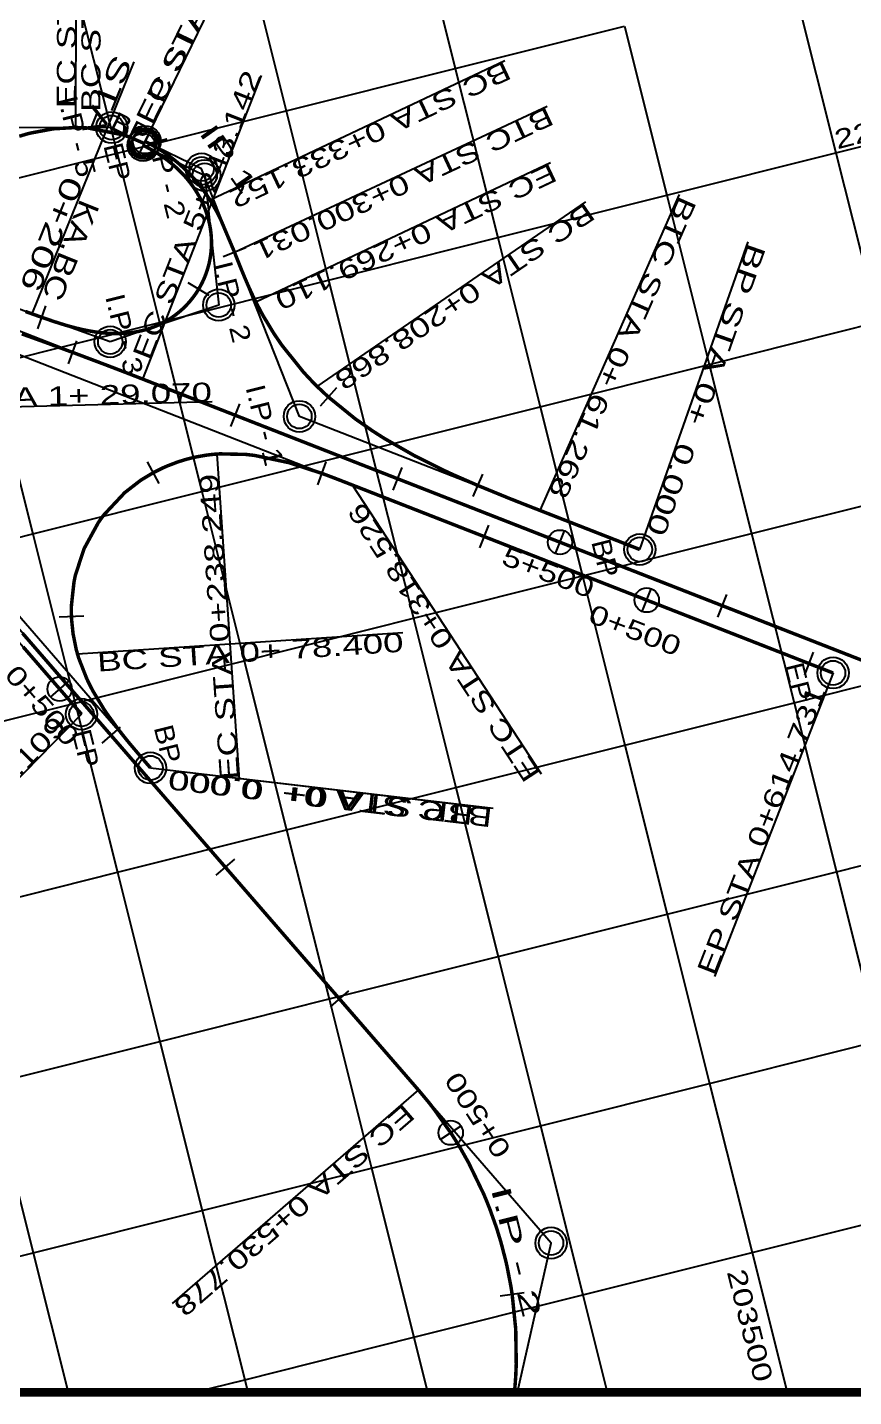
# Model space of a CAD drawing. Header units: millimetres. Extents: x 0 to 1450, y 0 to 594.
# Drawn here: x 1176.5 to 1271.3, y 316.9 to 473.9 of the extents above; entities that cross this region are included whole.
import ezdxf
from ezdxf.enums import TextEntityAlignment as Align

# ---------------------------------------------------------------- set-up
doc = ezdxf.new("R2010")
doc.units = ezdxf.units.MM
doc.header["$LTSCALE"] = 10
for name, color, linetype in [('CA-ALGN-CNTL', 2, 'Continuous'), ('CA-ALGN-IPLN', 1, 'Continuous'), ('CA-ALGN-STSM', 2, 'Continuous'), ('CA-ALGN-SUBL', 1, 'Continuous'), ('CA-ALGN-SUBT', 2, 'Continuous'), ('CA-ALGN-TEXT', 3, 'Continuous'), ('CV-GRID-BORD', 4, 'Continuous'), ('CV-GRID-LINE', 1, 'Continuous'), ('CV-GRID-TEXT', 4, 'Continuous')]:
    doc.layers.add(name, color=color, linetype=linetype)
doc.styles.add('RP2', font='Dotum.ttf')

msp = doc.modelspace()

# ---------------------------------------------------------------- linework, layer by layer
at = {"layer": 'CA-ALGN-CNTL', "const_width": 0.4}
for points in [[(1175.549557774746, 461.4142514976475), (1176.315818136685, 461.6439660690876), (1176.508707212353, 461.6968218981847), (1176.702090721647, 461.7478366962378), (1176.798961886565, 461.7726529773417), (1179.451498664432, 462.2666312003194), (1182.032773264636, 462.4171134014823), (1182.032779570854, 462.4171129202214), (1183.18456058962, 462.3763346405967), (1183.244417508115, 462.3721930074889), (1183.443835211347, 462.3569487783452), (1187.361522462754, 461.5914446639863), (1187.741809158742, 461.467448915696), (1188.306839244684, 461.2656893840094), (1189.862152183672, 460.5958154458995), (1189.862168194824, 460.5958091496641)], [(1189.75258952456, 460.3711037585954), (1190.110122092574, 460.1917592182499), (1190.375551537505, 460.0519566719804), (1190.463486486242, 460.0043410490534), (1190.551145253801, 459.9562149636831), (1190.812407231901, 459.8087719577225), (1191.019505807588, 459.6874894841667), (1191.122396314149, 459.6257377622742), (1191.156593325966, 459.6049872533104), (1191.495748421101, 459.3929353385965), (1191.829565006319, 459.1725762513151), (1192.157724893197, 458.943879724181), (1192.479905516997, 458.7068329497915), (1192.795770723151, 458.4614362093771), (1193.104980467073, 458.2077053042221), (1193.407186934241, 457.945670582928), (1193.702029687596, 457.675379849089), (1193.918114450364, 457.4672832996212), (1193.989149733952, 457.3968998248956), (1194.268174490146, 457.1103103212581), (1194.538733784208, 456.8157144339557), (1194.800446761783, 456.5132331999403), (1195.052927706023, 456.2030070561077), (1195.114562526996, 456.1242591333203), (1195.175587899674, 456.0450388666568), (1195.295795737544, 455.8851982704282), (1195.413502699939, 455.7235060960147), (1195.528659294574, 455.5599870520737), (1195.585265675891, 455.4775519641325), (1195.751129707711, 455.2275832013029), (1195.962817330186, 454.888208644631), (1196.16333249518, 454.5421182932832), (1196.352289892075, 454.1895825835445), (1196.529304190317, 453.830904936468), (1196.693996841797, 453.4664028442849), (1196.779188218101, 453.2635709758242), (1196.779196960542, 453.2635525484138), (1196.845990732148, 453.0964292102935), (1196.984925229404, 452.7213534403045), (1197.110435315361, 452.3415788923076), (1197.168048863892, 452.1500596319011), (1197.179155070113, 452.1116307669645), (1197.190122083277, 452.0731649522413), (1197.195552969479, 452.053915763091), (1197.206308528646, 452.0153887011902), (1197.222178274311, 451.957526885576), (1197.247923805913, 451.8608968793624), (1197.27278082685, 451.7640359256393), (1197.319814282946, 451.56964833047), (1197.403021449147, 451.1784213121782), (1197.471489991945, 450.7843496319756), (1197.524927094153, 450.3879598998965), (1197.533157820242, 450.314286433676), (1197.533157820242, 450.314286433676), (1197.563077755749, 449.9898088232358), (1197.585832481167, 449.5904813316511), (1197.593155499355, 449.1905725859315), (1197.585037231689, 448.7906801882409), (1197.561487504467, 448.3913983568991), (1197.522542336297, 447.9933237514842), (1197.468263456929, 447.5970491665857), (1197.3987256949, 447.2031644942972), (1197.358268211781, 447.0073035716987), (1197.314037349668, 446.8122577067907), (1197.290511130541, 446.7150657079101), (1197.214322245749, 446.4249124199187), (1197.099728951183, 446.0417040183593), (1196.970429805264, 445.6632035355351), (1196.826616552087, 445.2899786211992), (1196.668503744393, 444.9225799613259), (1196.496327761164, 444.5615616507048), (1196.310344882379, 444.2074559680104), (1196.110830306814, 443.8607937480183), (1195.898085435543, 443.5220917745237), (1195.672422833344, 443.1918551961926), (1195.55485230828, 443.0300645338348), (1195.434181753615, 442.8705731706204), (1195.183717460965, 442.5587285591673), (1195.054016787512, 442.4064893591194), (1194.921402694814, 442.2567838607856), (1194.647625724621, 441.9651889719744), (1194.506569010362, 441.8234107271919), (1194.362799082166, 441.6843792518112), (1194.216373628511, 441.5481523042754), (1194.067345495405, 441.4147740581748), (1193.761704681016, 441.1567743265978), (1193.446332858071, 440.910764510124), (1193.121700808068, 440.677112093158), (1192.872437979164, 440.5101920039078), (1192.788290481123, 440.4561646789289), (1192.703623463265, 440.4029514737695), (1192.446600816194, 440.2482514482899), (1192.097139494534, 440.0536831546551), (1191.740428278641, 439.8727472765813), (1191.523141713795, 439.7708441911009), (1191.376998640928, 439.7057172314007), (1191.007392741314, 439.5528402490809), (1190.632160028366, 439.4143427059671), (1190.562046401621, 439.3902721930563), (1190.562046401621, 439.3902721930563), (1190.25187423806, 439.2903952099068), (1190.060038550564, 439.2338466862193), (1189.867185928462, 439.180870096453), (1189.478745261364, 439.0854932093562), (1189.087164099979, 439.0039539888012), (1188.693012118991, 438.9359209914028), (1188.296814869547, 438.8810331575141), (1187.899056200502, 438.8389066040027), (1187.799423384724, 438.830323986439), (1187.759553927765, 438.8271041668695), (1187.500179707113, 438.8091452965082), (1187.300451081112, 438.7987712645472), (1187.100590676109, 438.7913332894886), (1186.700652686948, 438.7850400600209), (1186.500657629844, 438.7860776548541), (1186.300693912937, 438.7898282727028), (1185.901003727613, 438.8052508671744), (1185.601564904366, 438.8235224258888), (1185.501834158447, 438.8308534843882), (1185.202932714699, 438.8564577072311), (1185.103406193066, 438.8661739852896), (1184.705905408027, 438.9107516646536), (1184.309491187432, 438.9641233759385), (1183.914284596958, 439.025822553921), (1183.520385843509, 439.0953835908649), (1183.12786554296, 439.1723437715182), (1182.736767146311, 439.2562418193766), (1182.347115185821, 439.3466179016896), (1181.958908482757, 439.4430160506372), (1181.765341792616, 439.4933310891129), (1181.572126939642, 439.5449817422696), (1181.282952239835, 439.6248427252785), (1181.186729595396, 439.6520696562284), (1180.802663848921, 439.7638315547001), (1180.419853328069, 439.8798235510976), (1180.038212923228, 439.9996119401103), (1179.942972510627, 440.0301015712239), (1179.657641518552, 440.1227610662963), (1179.562653361045, 440.1540211436431), (1179.278031205769, 440.2488376955944), (1179.088549249787, 440.3128405279922), (1178.956027070974, 440.3579858170042), (1178.899260005459, 440.3774153763288), (1178.521200118132, 440.508066198111), (1178.143713553243, 440.6403700055007), (1177.766660866368, 440.7739042168459), (1177.389896306919, 440.9082467316684), (1177.037990957568, 441.0341354561306), (1177.037990957568, 441.0341354561306), (1177.013270725565, 441.0429807833489), (1176.63660689069, 441.1776042155607), (1176.259833127533, 441.3119258667493)], [(1246.724688724509, 414.0188143184851), (1246.259005441138, 414.2008557771833), (1244.023724422685, 415.0746499275474), (1243.837450237083, 415.1474650552764), (1243.55803919931, 415.2566909000079), (1243.371766953682, 415.3295065140037), (1242.999220036243, 415.4751391957025), (1241.50903236643, 416.057669922614), (1241.043349569325, 416.2397094413382), (1240.857074897485, 416.3125265090703), (1239.739434631349, 416.7494226142217), (1239.273751347977, 416.931464072949), (1239.087477162375, 417.004279200678), (1237.96983641003, 417.4411772458616), (1237.783563678193, 417.5139947998314), (1237.224742575123, 417.7324426092882), (1236.852195657684, 417.8780752910452), (1236.38651286055, 418.0601148097403), (1236.293376494617, 418.0965235867397), (1235.827693211246, 418.278565045438), (1235.734554905339, 418.3149733361997), (1235.548282659711, 418.3877889501664), (1235.312110456329, 418.4801120173279), (1234.710067472577, 418.7155019054107), (1234.523812175623, 418.7883650666836), (1233.965129589469, 419.0071651218959), (1233.685848351084, 419.116720408746), (1233.499691372457, 419.1898329562891), (1233.31356103245, 419.26301197474), (1232.755354051576, 419.4830240264919), (1231.825797894049, 419.851705062486), (1231.640029346116, 419.9258015701698), (1228.12415583395, 421.3673671534261), (1225.376202932744, 422.5708013735921), (1225.103251555247, 422.695287598056), (1224.467884668626, 422.9890676349669), (1220.886191432841, 424.7689499790931), (1217.415173417376, 426.7554578299378), (1216.067478552384, 427.6177336027822), (1214.099723300529, 428.9913114711444), (1210.994944253569, 431.5108563134481), (1209.702520350354, 432.7252138781105), (1209.260181223926, 433.1687447685317), (1208.16559483534, 434.3355649768991), (1205.662442416487, 437.4529577626299), (1204.75958561619, 438.7737292403681), (1203.516271178563, 440.8260637325502), (1203.418815365072, 441.0007142525492), (1202.76370752892, 442.2378849579172), (1202.664257756736, 442.4362605635461), (1202.410748178529, 442.9557948517531), (1202.324827148183, 443.136398368827), (1201.907637288979, 444.0451958294352), (1201.745981320342, 444.4110734845663), (1201.705984500219, 444.5027252955106), (1201.391402518271, 445.238272849957), (1201.352693711942, 445.3304784230631), (1200.971714079042, 446.2550548923527), (1200.896636351314, 446.4404298385989), (1200.525059449206, 447.368829034348), (1200.451272667746, 447.5547213641612), (1200.303967771015, 447.9266104769695), (1200.230382247286, 448.1125800551299), (1200.229194913449, 448.1155814418662), (1200.228068791777, 448.1184290980664), (1200.156792357371, 448.2985506007599), (1198.677568047813, 451.7980310022167), (1198.503676188247, 452.1582520989095), (1198.432677656889, 452.3016368921881), (1198.387866415036, 452.3910345684772), (1198.369845709745, 452.4267447824741), (1198.342710877314, 452.4802593506383), (1198.324551485199, 452.5158976900193), (1198.297204742539, 452.5693034737405), (1198.186512368218, 452.782253023287), (1197.599002481915, 453.8284111146268), (1197.426320407172, 454.1101886629103), (1196.657338374713, 455.2430397736525), (1196.106510103458, 455.9546727052866), (1195.979368567536, 456.1090578664944), (1195.720036532333, 456.4135894852143), (1195.654161890368, 456.488827286862), (1194.832086202787, 457.3627097946219), (1194.761011653154, 457.4330524995667), (1193.954220550961, 458.1805303164501), (1193.802750129758, 458.3111288379505), (1193.495550500065, 458.5672955347318), (1192.703573660558, 459.177642478192), (1192.37759616716, 459.409444784912), (1191.879274822375, 459.743576583619), (1191.541059857827, 459.957125998385), (1190.850958767824, 460.3616723647201), (1190.67570713245, 460.4580400223995), (1189.982408007443, 460.8153103674331), (1189.971758996293, 460.8205072720511), (1189.971758996293, 460.8205072720511), (1189.971756570081, 460.8205087257875)], [(1175.83766658646, 438.7445807362883), (1176.308459580247, 438.576193252803), (1176.684972330822, 438.4411443214258), (1177.004922357486, 438.3261163752386), (1177.155460243532, 438.2719092333782), (1177.907890109909, 438.0001569162914), (1178.2839399076, 437.8638290562003), (1178.565907041204, 437.7613841180782), (1179.129656316723, 437.5559901405277), (1179.317518990061, 437.4873752383492), (1181.663461171829, 436.6233505697082), (1182.038410709541, 436.4840170257003), (1185.333120746811, 435.2449719284696), (1185.333120746811, 435.2449719284696), (1185.407898145826, 435.2165430872037), (1185.594823243457, 435.1454168873815), (1185.875157374492, 435.0385873695986), (1186.529022548504, 434.7886646300822), (1186.90250176792, 434.6454408927448), (1187.835698560066, 434.2860744633281), (1187.928977799089, 434.2500334569986), (1188.488507457641, 434.0334065498237), (1188.488507457641, 434.0334065498237), (1189.140961350593, 433.7798269720724), (1189.726390785025, 433.5514008831733), (1190.910702445031, 433.0884401111607), (1191.003838810935, 433.0520313341613), (1191.842070465511, 432.7243596199469), (1192.307753748912, 432.5423181612487), (1192.866572911949, 432.323869865525), (1194.26362421583, 431.7777479156421), (1194.822445805137, 431.5592981661821), (1195.66067551971, 431.23162596573), (1196.592041600215, 430.8675449883076), (1197.709682352561, 430.430646943124), (1197.89595702443, 430.357829875421), (1198.361639821564, 430.1757903566968), (1199.106733656441, 429.884524993241), (1199.386144207976, 429.7753010885126), (1199.572416939813, 429.7024835345137), (1200.131238042883, 429.4840357250569), (1200.317510288482, 429.4112201110611), (1200.447903140779, 429.3602483095228), (1202.757693251984, 428.4573271376057), (1202.757693251984, 428.4573271376057), (1204.042978976748, 427.9548952338437), (1207.768450091255, 426.4985689028608), (1209.444910006667, 425.8432225619827), (1211.493918779521, 425.0422440256434), (1215.219387467787, 423.5859191483969), (1215.964480816427, 423.2946557249443), (1215.964480816427, 423.2946557249443), (1218.944856156053, 422.1295942711795), (1219.596811685053, 421.8747371984564), (1222.670324844319, 420.673269393933), (1225.278152780211, 419.6538425618701), (1225.46442502581, 419.5810269478743), (1226.395793532556, 419.2169445166865), (1227.606570164626, 418.7436396345356), (1227.792844836466, 418.6708225668035), (1229.711460757022, 417.9208158320025), (1229.823224396136, 417.8771252996148), (1230.121262220822, 417.760619639469), (1230.624199564347, 417.5640166099683), (1230.773219689825, 417.5057630530127), (1231.052628301357, 417.3965386620466), (1231.23890248693, 417.3237235342885), (1231.332038852863, 417.2873147572891), (1231.611449404398, 417.1780908525898), (1232.170269053702, 416.959640616863), (1232.486934151599, 416.8358532013581), (1233.660456237278, 416.3771118299837), (1233.846730909088, 416.3042947622516), (1234.312413706222, 416.1222552435274), (1234.498688378091, 416.0494381757953), (1235.020252994767, 415.8455533908773), (1235.150643907062, 415.7945811030722), (1235.616329130436, 415.6125401306117), (1235.709465010103, 415.5761332936154), (1237.274161772668, 414.9644755451509), (1237.385924925544, 414.9207869527372), (1237.572199597384, 414.8479698850051), (1238.131018760421, 414.6295215893106), (1238.503565677889, 414.4838889075827), (1239.248659512796, 414.1926235441269), (1239.528070064302, 414.0833996393985), (1239.956498801312, 413.9159216914768), (1241.29766828565, 413.3916450077877), (1244.594708236906, 412.1027980784629), (1245.023136973916, 411.9353201305412), (1245.786858082003, 411.6367730116972), (1247.146654839493, 411.1052145725907), (1247.630964909808, 410.9158932984783), (1248.748605662153, 410.4789952533238), (1249.586835376755, 410.1513230528717), (1249.679973682662, 410.1149147621391), (1249.959382294193, 410.0056903711438), (1250.0525206001, 409.9692820804112), (1251.915255187381, 409.2411186718009), (1252.10152743298, 409.1683030578051), (1252.474074350419, 409.0226703760773), (1253.684850982459, 408.5493654939264), (1253.833871107938, 408.4911119369708), (1256.199543038685, 407.5663454988598), (1259.925011726951, 406.1100206216133), (1260.390695010323, 405.927979162886), (1263.650480415217, 404.6536957443959), (1267.375949103483, 403.1973708671494), (1269.816132066986, 402.243477893694), (1271.10141779175, 401.741045989932), (1274.826886480016, 400.2847211126855)], [(1190.594229153514, 388.9646443675074), (1190.594217503571, 388.9646579424652), (1189.939666215283, 389.7206503435364), (1189.808988860033, 389.8720564784517), (1188.257134106458, 391.7027780779672), (1188.193433404125, 391.779863864117), (1188.00295333286, 392.0116338349389), (1187.813460376881, 392.2442120479745), (1187.687719034246, 392.3997399159334), (1187.562473191745, 392.5556682681408), (1187.375586222053, 392.7903450243675), (1186.762117020884, 393.5800427735003), (1185.589124222472, 395.1996935750567), (1185.364902918966, 395.5309389841777), (1185.254264831408, 395.6975472762633), (1184.01410092985, 397.7514858689601), (1183.918932922836, 397.9273902300838), (1183.5525635146, 398.6385286448267), (1183.29368509394, 399.1797874788381), (1182.382175803574, 401.5060095831786), (1182.322138319298, 401.6967852150183), (1182.304528928285, 401.7541429570329), (1182.2928936059, 401.7924123977928), (1182.213796565145, 402.0610236343264), (1182.128524694224, 402.3694317160034), (1182.078015261253, 402.5629460158443), (1181.723990218637, 404.3066453260753), (1181.712143380846, 404.38576298116), (1181.552868409675, 405.9170327631209), (1181.547063191083, 406.016862746349), (1181.532976472819, 406.3165293398115), (1181.520602466084, 406.8163602044433), (1181.519792896881, 406.9163557150378), (1181.524083918815, 407.4163223158021), (1181.529686565114, 407.6162430139584), (1181.822004956233, 410.2978266757482), (1181.963138983188, 410.9834063189837), (1181.985475151898, 411.0808794229151), (1182.981395469495, 414.1175228515267), (1184.609756218397, 417.096466264592), (1184.954128248744, 417.5877665886865), (1185.096429976791, 417.7810262094345), (1185.253484458179, 417.988228932888), (1187.643185772595, 420.5378897819819), (1189.380845933523, 421.8849317466002), (1189.630125264823, 422.0518353534198), (1190.916321255801, 422.8228089155082), (1191.988711459398, 423.3608089204563), (1192.079655557765, 423.402395375414), (1192.4456959458, 423.5636653258907), (1192.537757734633, 423.6027092293871), (1193.658500895439, 424.0309620519611), (1193.847960509167, 424.0950325917138), (1194.516423528501, 424.3026224665437), (1194.612561562342, 424.3301498519932), (1194.805284867627, 424.3836012481979), (1195.192454474029, 424.4840657631203), (1195.87502710077, 424.6390887641674), (1196.958377644663, 424.8287661698623), (1197.156497180531, 424.8561225441144), (1197.75250528847, 424.9249638012179), (1197.951643975812, 424.9434910397022), (1198.200582087662, 424.963518718715), (1198.550123109813, 424.9858071835397), (1201.536707396659, 424.9201093560469), (1202.540011137793, 424.804670564793), (1206.451356470887, 423.9817126967164), (1210.254752203571, 422.7464815844642), (1210.442617298144, 422.6778734747413), (1211.192489729943, 422.3991481620096), (1211.566597568988, 422.2575788989989), (1211.660051643481, 422.2219920254638), (1213.431880617089, 421.5359882967232), (1213.618159645161, 421.4631867539347), (1213.716233266761, 421.4248484457703), (1213.990706562599, 421.3175540722068), (1215.85344114988, 420.5893906635965), (1215.946577515813, 420.5529818866262), (1216.225988067319, 420.4437579818687), (1216.505398618825, 420.3345340771402), (1216.691671350691, 420.2617165231704), (1216.784807230386, 420.2253096861741), (1217.716175737132, 419.8612272549863), (1221.348506605729, 418.4413087285275), (1221.441644425398, 418.4049023777688), (1221.534780791331, 418.3684936007694), (1225.167111659928, 416.9485750742815), (1225.912205494806, 416.6573097108258), (1226.005341860768, 416.6209009338554), (1228.520033916964, 415.6378809387888), (1228.613169796659, 415.6014741017925), (1228.892580834403, 415.492248257061), (1229.171991385938, 415.3830243523325), (1229.321009085175, 415.3247722491424), (1229.414145451108, 415.2883634721429), (1229.544536363432, 415.237391184367), (1230.382768017978, 414.9097194701817), (1231.314134584751, 414.5456365527562), (1231.500408770353, 414.4728214249981), (1232.245500665256, 414.1815555753046), (1232.431775337096, 414.1087385075725), (1232.618047582695, 414.0359228935768), (1233.176869172003, 413.8174731441459), (1233.456279723508, 413.7082492393884), (1233.828826640976, 413.5626165576896), (1234.015098886575, 413.4898009436938), (1235.598422922321, 412.870861439812), (1235.691559288225, 412.8344526628125), (1236.343516757228, 412.5795960763562), (1236.790572767419, 412.4048363730462), (1236.995474226202, 412.3247394898999), (1237.647429755172, 412.0698824172059), (1238.019976672611, 411.924249735478), (1239.733693074388, 411.2543403700611), (1240.068985931732, 411.1232692591357), (1240.627805094799, 410.9048209634411), (1240.814079280372, 410.832005835683), (1242.863086599489, 410.031024873103), (1243.235633516957, 409.8853921913751), (1243.794452679995, 409.6669438956515), (1244.725821186741, 409.3028614644927), (1245.098367617942, 409.1572307227389), (1246.029734184714, 408.7931478053424), (1246.216008370317, 408.7203326775843), (1246.774828019592, 408.5018824418867), (1246.96110026522, 408.4290668278909), (1247.519921854499, 408.2106170784309), (1248.265015689405, 407.9193517150043), (1248.54442624094, 407.8101278102758), (1249.941475604817, 407.2640053741261), (1250.127749790419, 407.191190246368), (1251.245390542794, 406.7542922012135), (1251.990482437697, 406.4630263515201), (1254.970857777294, 405.2979648977262), (1258.696326951798, 403.8416380805056), (1262.42179370009, 402.3853127170505), (1266.147262874594, 400.92898589983), (1268.891255925595, 399.8563288778159)], [(1232.341574334521, 317.3558380368549), (1232.405821171134, 317.9958183758636), (1232.491897179931, 319.1926933778368), (1232.552821205387, 320.5913146751909), (1232.492189786873, 324.5895929095777), (1232.084548740339, 328.5675017007079), (1232.040055680187, 328.8641821948322), (1231.92872226056, 329.5552661748288), (1231.489114171603, 331.8126182183832), (1231.445563519821, 332.0078189641563), (1231.332978062168, 332.4949757687782), (1230.829893632599, 334.4305070724722), (1230.77496835477, 334.6228176586947), (1230.427900025312, 335.771494845997), (1230.243158463632, 336.3423418930242), (1229.538271241949, 338.3203115046117), (1229.466445139737, 338.5069694954354), (1229.133212375727, 339.3429892414924), (1228.823324681096, 340.0805216431827), (1227.084205667528, 343.6812699984212), (1226.20085104879, 345.2494750919204), (1226.098929770535, 345.421556877488), (1225.944645775551, 345.6788446257042), (1225.736332976852, 346.0203186767385), (1225.578152390615, 346.2752276982856), (1225.256823069543, 346.7819242059404), (1225.038943464355, 347.117375632507), (1223.071247665077, 349.8891813736036), (1222.702994602976, 350.3628733154537), (1222.391416929324, 350.7539206604042), (1221.329788148298, 352.0240926852484), (1221.038638263399, 352.3599629372102), (1220.645632687269, 352.8133352724462), (1220.121624443662, 353.4178322040452), (1219.33561135134, 354.3245763883378), (1218.418598017812, 355.3824437151989), (1217.501584198046, 356.440312982063), (1217.305079713096, 356.6669976934418), (1216.453568197041, 357.6493049052578), (1216.440466960321, 357.6644171217549), (1216.38806589333, 357.7248669603059), (1215.536552437301, 358.7071736858552), (1215.340049892355, 358.9338588835008), (1215.078046983643, 359.2361066224321), (1215.012544679932, 359.3116686774802), (1214.881543952459, 359.4627937600517), (1214.030030496429, 360.445100485601), (1213.768025647743, 360.7473477382946), (1212.261503706843, 362.4852745380404), (1210.558477281022, 364.449886049194), (1209.641463461256, 365.507755316029), (1207.938437035435, 367.4723668271827), (1207.021423215669, 368.5302360940177), (1205.973407214664, 369.7392280172417), (1205.973393138509, 369.7392430459067), (1204.401382970082, 371.5527168720355), (1204.073877757659, 371.9305266660149), (1204.047677224164, 371.9607515852758), (1203.091362120391, 373.063956047924), (1202.698356544261, 373.51732838316), (1201.781342724466, 374.5751976500242), (1201.388337148335, 375.0285699852893), (1199.881813267461, 376.7664962987974), (1199.750811086222, 376.9176189551281), (1199.161302478878, 377.5976784280128), (1198.113286477903, 378.8066703512368), (1198.047786114166, 378.8822328925226), (1197.065270476927, 380.0156622744316), (1196.934267809422, 380.1667868707655), (1196.672264900768, 380.4690346096968), (1196.541262233291, 380.6201592060306), (1196.213757020869, 380.99796900001), (1195.100240656157, 382.2825234644906), (1193.921221987704, 383.6426399840193), (1191.759689621987, 386.1361863716947), (1191.563187077041, 386.3628715693403), (1191.301181742117, 386.665120762008), (1190.973676529666, 387.0429305559874), (1190.318668044853, 387.7985506301839), (1190.253165741113, 387.8741126852028), (1188.812144163978, 389.5364769436919), (1188.681141496501, 389.6876015400258), (1188.157133739132, 390.2920965316216), (1187.960630707919, 390.5187836692412), (1186.257606222101, 392.4833956666325), (1186.192103918391, 392.5589577216806), (1186.061101737152, 392.7100803780113), (1185.995601373415, 392.7856429192971), (1185.930101009679, 392.8612054606119), (1185.275090584833, 393.6168250485416), (1185.275076508678, 393.6168400772067), (1183.834069007728, 395.2791893070016), (1183.703066340251, 395.4303139033354), (1183.441061491565, 395.7325611560291), (1183.179058096615, 396.0348108349344), (1183.17904402046, 396.0348258635995), (1182.393045004323, 396.9415550191979), (1181.571780892711, 397.8889670728449), (1181.571769242768, 397.8889806477446), (1181.214028762111, 398.3016700849903), (1181.083026094664, 398.4527946813241), (1180.821023185952, 398.7550424202554), (1178.200982940365, 401.7775231982441), (1177.938977605441, 402.0797723909409), (1177.807975424232, 402.2308950472716), (1177.480470211809, 402.6087048412219), (1177.414969848072, 402.6842673825367), (1175.912407403561, 404.4176257553545)], [(1175.986763232631, 402.8505600719864), (1176.641795959858, 402.0949584452237), (1176.707297777331, 402.0193983301788), (1177.55884032325, 401.0371153907245), (1179.392928563739, 398.9214312217291), (1179.523934138688, 398.7703114778769), (1180.178966865915, 398.0147098510852), (1180.571986017003, 397.5613491657923), (1180.833997653168, 397.2591077380848), (1181.030506985593, 397.0324283653963), (1181.161514500516, 396.8813091078109), (1181.358024319179, 396.6546277951484), (1181.489029894128, 396.5035080512962), (1181.751043470267, 396.2012671098264), (1181.816545287769, 396.1257069947815), (1182.682326874678, 395.1269970151106)]]:
    msp.add_lwpolyline(points, dxfattribs=at)
at = {"layer": 'CA-ALGN-IPLN', "linetype": 'Continuous'}
for p, q in [((1189.75258952456, 460.3711037585954), (1196.818543004058, 456.9251393449877)), ((1196.818543004058, 456.9251393449877), (1197.533157820242, 450.314286433676)), ((1177.037990957597, 441.0341354561306), (1153.378326910937, 449.5022311717248)), ((1197.533157820242, 450.314286433676), (1198.42558706614, 442.0584883245383)), ((1198.42558706614, 442.0584883245383), (1190.562046401621, 439.3902721930563)), ((1185.977359798719, 437.8346213838004), (1177.037990957597, 441.0341354561306)), ((1190.562046401621, 439.3902721930563), (1185.977359798719, 437.8346213838004))]:
    msp.add_line(p, q, dxfattribs=at)
at = {"layer": 'CA-ALGN-IPLN'}
for points in [[(1114.030346870142, 463.1417794056679), (1389.186011527414, 355.5805359927972)], [(1232.698433394497, 317.3558381656976), (1236.544133027357, 334.4728093537478), (1151.754295663075, 432.2864460925839), (1170.217211664869, 462.4569413971249), (1186.156070945999, 462.4032137266104), (1189.862173047306, 460.5958062421914)], [(1246.724688724509, 414.0188143184851), (1207.680894279194, 429.2814433437516), (1196.453094152861, 457.6596611816703), (1189.971756570081, 460.8205087257875)], [(1102.992268178041, 456.0923652847041), (1107.373317948815, 455.2371395073633), (1135.854100553475, 449.144960655357), (1182.682323475932, 395.1270023488241)], [(1190.594229153514, 388.9646443675074), (1136.183010478631, 451.7334328024508), (1268.891253499354, 399.8563303315523)]]:
    msp.add_lwpolyline(points, dxfattribs=at)
at = {"layer": 'CA-ALGN-STSM', "linetype": 'Continuous'}
for p, q in [((1190.366261714469, 461.6294379605597), (1189.138917334651, 459.1127695566311)), ((1189.75258952456, 460.3711037585954), (1189.75258952456, 460.3711037585954)), ((1197.533157820242, 450.314286433676), (1197.533157820242, 450.314286433676)), ((1201.53219308551, 448.6276413849473), (1198.928570922853, 447.5975206652865)), ((1197.310516922367, 443.1391595722152), (1194.911145631264, 444.5824284100881)), ((1177.678254191047, 439.3200108126248), (1178.609174855414, 441.9607296846434)), ((1177.037990957597, 441.0341354561306), (1177.037990957597, 441.0341354561306)), ((1190.562046401621, 439.3902721930563), (1190.562046401621, 439.3902721930563)), ((1181.176324552693, 435.3108344511047), (1182.150598277261, 437.9358647483377)), ((1211.929478927497, 432.5532794404926), (1210.06040957967, 430.4684331864619)), ((1199.807797115569, 428.1073051731137), (1200.827225887635, 430.7151335953013)), ((1191.585460609302, 421.5930726734141), (1190.247181902272, 424.0525451576023)), ((1209.776152316113, 421.4308288338862), (1210.73335451727, 424.0621328812767)), ((1218.4351405569, 420.8256807869684), (1219.454569328966, 423.4335092091269)), ((1228.670074935839, 422.6565423490747), (1227.578236732061, 420.0781919578067)), ((1228.382865235279, 414.1883347728499), (1229.402294007345, 416.7961631950375)), ((1237.062485938233, 413.5440568870608), (1238.081912770296, 416.1518848229525)), ((1237.062485938233, 413.5440568870608), (1238.081912770296, 416.1518848229525)), ((1247.010208195348, 406.9067040804866), (1248.02963502744, 409.5145320163783)), ((1247.010208195348, 406.9067040804866), (1248.02963502744, 409.5145320163783)), ((1255.689829865802, 406.2624305609124), (1256.709256211598, 408.8702604368073)), ((1182.931932113406, 406.3706154464953), (1180.134022285969, 406.2624456593685)), ((1265.637549215444, 399.6250729018566), (1266.656976047507, 402.2329008377774)), ((1179.121123811445, 397.0976654877222), (1181.236807980411, 398.9317537282395)), ((1179.121123811445, 397.0976654877222), (1181.236807980411, 398.9317537282395)), ((1187.118970517779, 393.6270961377804), (1185.003234410291, 391.793067044483)), ((1200.219171745743, 378.5146922478079), (1198.103435638284, 376.6806631545105)), ((1213.319371033733, 363.4022878715687), (1211.203634440008, 361.5682607182744)), ((1226.209698839852, 347.8850539731129), (1223.868188088858, 346.3496972919302)), ((1226.209698839852, 347.8850539731129), (1223.868188088858, 346.3496972919302)), ((1233.469735993287, 328.7706200550519), (1230.699361487419, 328.3643833463348))]:
    msp.add_line(p, q, dxfattribs=at)
for centre, radius in [((1186.156070945999, 462.4032137266104), 1.8), ((1186.156070945999, 462.4032137266104), 1.4), ((1189.75258952456, 460.3711037585954), 1.8), ((1189.862173047306, 460.5958062421914), 1.8), ((1189.971756570081, 460.8205087257875), 1.8), ((1189.75258952456, 460.3711037585954), 1.4), ((1189.75258952456, 460.3711037585954), 1.4), ((1189.862173047306, 460.5958062421914), 1.4), ((1189.971756570081, 460.8205087257875), 1.4), ((1196.453094152861, 457.6596611816703), 1.8), ((1196.818543004058, 456.9251393449877), 1.8), ((1196.453094152861, 457.6596611816703), 1.4), ((1196.818543004058, 456.9251393449877), 1.4), ((1198.42558706614, 442.0584883245092), 1.8), ((1198.42558706614, 442.0584883245092), 1.4), ((1185.977359798719, 437.8346213838004), 1.8), ((1185.977359798719, 437.8346213838004), 1.4), ((1207.680894279194, 429.2814433437516), 1.8), ((1207.680894279194, 429.2814433437516), 1.4), ((1237.572199597384, 414.8479698850051), 1.4), ((1246.724688724509, 414.0188143184851), 1.8), ((1246.724688724509, 414.0188143184851), 1.4), ((1247.519921854499, 408.2106170784309), 1.4), ((1268.891253499354, 399.8563303315523), 1.8), ((1268.891253499354, 399.8563303315523), 1.4), ((1180.178966865915, 398.0147098510852), 1.4), ((1182.682323475932, 395.1270023488241), 1.8), ((1182.682323475932, 395.1270023488241), 1.4), ((1190.594229153514, 388.9646443675074), 1.8), ((1190.594229153514, 388.9646443675074), 1.4), ((1225.038943464355, 347.117375632507), 1.4), ((1236.544133027357, 334.4728093537478), 1.8), ((1236.544133027357, 334.4728093537478), 1.4)]:
    msp.add_circle(centre, radius, dxfattribs=at)
at = {"layer": 'CA-ALGN-SUBL', "linetype": 'Continuous'}
for p, q in [((1182.032773264636, 462.4171134014823), (1182.158843604248, 499.8168997396342)), ((1182.032779570884, 462.4171129202214), (1182.158849424228, 499.8169011983764)), ((1189.862152183672, 460.5958154458995), (1206.255920502455, 494.2113534112495)), ((1189.862168194824, 460.5958091496932), (1206.255936513637, 494.2113471150433)), ((1177.037990957597, 441.0341354561306), (1188.712792089336, 469.9674904833)), ((1197.426320407172, 454.1101886629103), (1231.232965766027, 470.1061526068579)), ((1189.726390785054, 433.5514008832024), (1203.343028339306, 468.3845320755418)), ((1200.22806636673, 448.1184281378728), (1236.114512782322, 464.8612766968063)), ((1202.664257756736, 442.4362605635752), (1236.486764398298, 458.3986560901021)), ((1209.702520350354, 432.7252138781105), (1240.543697993777, 453.8813411241781)), ((1235.312110456329, 418.4801120173279), (1251.269250504945, 454.7227637484821)), ((1246.724688724509, 414.0188143184851), (1259.142724951304, 449.2970277813065)), ((1160.281955337221, 430.0079444743378), (1197.669345224287, 430.979062904712)), ((1198.200582087662, 424.963518718715), (1200.771682773437, 387.6520002670213)), ((1213.71623326679, 421.4248484457703), (1235.415279596153, 388.2991566922783)), ((1182.213796565116, 402.0610236343264), (1219.534417801053, 404.4964257980964)), ((1268.891255925595, 399.8563288778159), (1255.27460499106, 365.0232006980432)), ((1182.682326874678, 395.1269970151106), (1156.486913041485, 368.4331696917279)), ((1190.594228504266, 388.9646438362752), (1227.737831674207, 384.5928317890712)), ((1190.594230507104, 388.9646616123418), (1229.922751216025, 384.3356852956558)), ((1221.329788148327, 352.0240926852484), (1193.06959381948, 327.5267171413789))]:
    msp.add_line(p, q, dxfattribs=at)
at = {"layer": 'CV-GRID-BORD', "const_width": 1}
msp.add_lwpolyline([(1118.605406092054, 317.3557969702442), (1389.186011527385, 317.3558946685434), (1389.186011527472, 531.4572059733828), (59.12178506744021, 531.4567257282242), (59.12178506744021, 317.3554144233849), (451.3511558794526, 317.3555560452724), (451.3511558794235, 394.0772947623254), (1118.605406092054, 394.0772947622963), (1118.605406092025, 317.3556857935828)], dxfattribs=at)
at = {"layer": 'CV-GRID-LINE', "linetype": 'Continuous'}
for p, q in [((1220.700543030438, 488.5848436795268), (1225.563016993208, 469.1849378302204)), ((1201.300637181161, 483.7223697167565), (1206.163111143902, 464.3224638674792)), ((1181.900731331854, 478.8598957540153), (1186.763205294596, 459.459989904738)), ((1264.362828691792, 478.9098857557028), (1269.225302654533, 459.5099799064255)), ((1225.563016993208, 469.1849378302204), (1244.962922842486, 474.0474117929616)), ((1244.962922842486, 474.0474117929616), (1249.825396805227, 454.6475059436552)), ((1206.163111143902, 464.3224638674792), (1225.563016993208, 469.1849378302204)), ((1225.563016993208, 469.1849378302204), (1230.425490955949, 449.785031980914)), ((1186.763205294596, 459.459989904738), (1206.163111143902, 464.3224638674792)), ((1206.163111143902, 464.3224638674792), (1211.025585106643, 444.9225580181728)), ((1269.225302654533, 459.5099799064255), (1288.62520850384, 464.3724538691667)), ((1167.363299445289, 454.5975159419677), (1186.763205294596, 459.459989904738)), ((1186.763205294596, 459.459989904738), (1191.625679257337, 440.0600840554316)), ((1249.825396805227, 454.6475059436552), (1269.225302654533, 459.5099799064255)), ((1269.225302654533, 459.5099799064255), (1274.087776617274, 440.1100740571192)), ((1230.425490955949, 449.785031980914), (1249.825396805227, 454.6475059436552)), ((1249.825396805227, 454.6475059436552), (1254.687870767997, 435.247600094378)), ((1211.025585106643, 444.9225580181728), (1230.425490955949, 449.785031980914)), ((1230.425490955949, 449.785031980914), (1235.287964918691, 430.3851261316076)), ((1191.625679257337, 440.0600840554316), (1211.025585106643, 444.9225580181728)), ((1211.025585106643, 444.9225580181728), (1215.888059069384, 425.5226521688664)), ((1172.225773408059, 435.1976100926904), (1191.625679257337, 440.0600840554316)), ((1191.625679257337, 440.0600840554316), (1196.488153220107, 420.6601782061252)), ((1254.687870767997, 435.247600094378), (1274.087776617274, 440.1100740571192)), ((1172.225773408059, 435.1976100926904), (1177.088247370801, 415.797704243384)), ((1235.287964918691, 430.3851261316076), (1254.687870767997, 435.247600094378)), ((1254.687870767997, 435.247600094378), (1259.550344730738, 415.8476942450716)), ((1215.888059069384, 425.5226521688664), (1235.287964918691, 430.3851261316076)), ((1235.287964918691, 430.3851261316076), (1240.150438881432, 410.9852202823304)), ((1196.488153220107, 420.6601782061252), (1215.888059069384, 425.5226521688664)), ((1215.888059069384, 425.5226521688664), (1220.750533032126, 406.1227463195892)), ((1177.088247370801, 415.797704243384), (1196.488153220107, 420.6601782061252)), ((1196.488153220107, 420.6601782061252), (1201.350627182848, 401.260272356848)), ((1259.550344730738, 415.8476942450716), (1278.950250580045, 420.7101682078128)), ((1157.688341521494, 410.9352302806428), (1177.088247370801, 415.797704243384)), ((1177.088247370801, 415.797704243384), (1181.950721333542, 396.3977983940777)), ((1240.150438881432, 410.9852202823304), (1259.550344730738, 415.8476942450716)), ((1259.550344730738, 415.8476942450716), (1264.412818693479, 396.4477883957652)), ((1220.750533032126, 406.1227463195892), (1240.150438881432, 410.9852202823304)), ((1240.150438881432, 410.9852202823304), (1245.012912844173, 391.585314433024)), ((1201.350627182848, 401.260272356848), (1220.750533032126, 406.1227463195892)), ((1220.750533032126, 406.1227463195892), (1225.613006994867, 386.7228404702828)), ((1181.950721333542, 396.3977983940777), (1201.350627182848, 401.260272356848)), ((1201.350627182848, 401.260272356848), (1206.213101145589, 381.8603665075416)), ((1264.412818693479, 396.4477883957652), (1283.812724542786, 401.3102623585064)), ((1162.550815484235, 391.5353244313364), (1181.950721333542, 396.3977983940777)), ((1181.950721333542, 396.3977983940777), (1186.813195296283, 376.9978925448004)), ((1245.012912844173, 391.585314433024), (1264.412818693479, 396.4477883957652)), ((1264.412818693479, 396.4477883957652), (1269.275292656221, 377.0478825464879)), ((1225.613006994867, 386.7228404702828), (1245.012912844173, 391.585314433024)), ((1245.012912844173, 391.585314433024), (1249.875386806943, 372.1854085837467)), ((1206.213101145589, 381.8603665075416), (1225.613006994867, 386.7228404702828)), ((1225.613006994867, 386.7228404702828), (1230.475480957637, 367.3229346209764)), ((1186.813195296283, 376.9978925448004), (1206.213101145589, 381.8603665075416)), ((1206.213101145589, 381.8603665075416), (1211.075575108331, 362.4604606582352)), ((1269.275292656221, 377.0478825464879), (1288.675198505527, 381.9103565092291)), ((1167.413289447006, 372.1354185820301), (1186.813195296283, 376.9978925448004)), ((1186.813195296283, 376.9978925448004), (1191.675669259024, 357.597986695494)), ((1249.875386806943, 372.1854085837467), (1269.275292656221, 377.0478825464879)), ((1269.275292656221, 377.0478825464879), (1274.137766618962, 357.6479766971815)), ((1230.475480957637, 367.3229346209764), (1249.875386806943, 372.1854085837467)), ((1249.875386806943, 372.1854085837467), (1254.737860769685, 352.7855027344403)), ((1211.075575108331, 362.4604606582352), (1230.475480957637, 367.3229346209764)), ((1230.475480957637, 367.3229346209764), (1235.337954920378, 347.92302877167)), ((1191.675669259024, 357.597986695494), (1211.075575108331, 362.4604606582352)), ((1211.075575108331, 362.4604606582352), (1215.938049071072, 343.0605548089288)), ((1172.275763409747, 352.7355127327528), (1191.675669259024, 357.597986695494)), ((1191.675669259024, 357.597986695494), (1196.538143221795, 338.1980808461876)), ((1254.737860769685, 352.7855027344403), (1274.137766618962, 357.6479766971815)), ((1172.275763409747, 352.7355127327528), (1177.138237372488, 333.3356068834464)), ((1235.337954920378, 347.92302877167), (1254.737860769685, 352.7855027344403)), ((1254.737860769685, 352.7855027344403), (1259.600334732426, 333.385596885134)), ((1215.938049071072, 343.0605548089288), (1235.337954920378, 347.92302877167)), ((1235.337954920378, 347.92302877167), (1240.200428883119, 328.5231229223928)), ((1196.538143221795, 338.1980808461876), (1215.938049071072, 343.0605548089288)), ((1215.938049071072, 343.0605548089288), (1220.800523033813, 323.6606489596516)), ((1177.138237372488, 333.3356068834464), (1196.538143221795, 338.1980808461876)), ((1196.538143221795, 338.1980808461876), (1201.400617184536, 318.7981749969103)), ((1259.600334732426, 333.385596885134), (1279.000240581703, 338.2480708478752)), ((1157.738331523182, 328.4731329207052), (1177.138237372488, 333.3356068834464)), ((1177.138237372488, 333.3356068834464), (1181.143478451424, 317.3558195508003)), ((1240.200428883119, 328.5231229223928), (1259.600334732426, 333.385596885134)), ((1259.600334732426, 333.385596885134), (1263.618098051618, 317.3558493298397)), ((1220.800523033813, 323.6606489596516), (1240.200428883119, 328.5231229223928)), ((1240.200428883119, 328.5231229223928), (1242.999443151562, 317.3558418850798)), ((1201.400617184536, 318.7981749969103), (1220.800523033813, 323.6606489596516)), ((1220.800523033813, 323.6606489596516), (1222.380788251507, 317.35583444032)), ((1195.646044824138, 317.3558247872488), (1201.400617184536, 318.7981749969103)), ((1201.400617184536, 318.7981749969103), (1201.76213335148, 317.3558269955602))]:
    msp.add_line(p, q, dxfattribs=at)

# ---------------------------------------------------------------- texts
at = {"layer": 'CA-ALGN-SUBT', "style": 'RP2'}
for s, height, rotation, width, p, p2 in [('EC STA 1+252.936', 2.2, 89.80686465265434, 1.287476798788332, (1182.040188979165, 464.6171002885303), (1182.158842593966, 499.8169003070134)), ('BC STA 1+252.937', 2.2, 89.80686465260696, 1.280208446433869, (1184.846487390849, 464.2129582134285), (1184.965141005679, 499.4127582319115)), ('EC STA 1+293.470', 2.2, 64.00223914500076, 1.287476798792134, (1190.826491827302, 462.5732008139812), (1206.255919772881, 494.2113542572688)), ('EP STA 1+293.470', 2.2, 64.00223914500076, 1.298821456122608, (1190.826507786503, 462.5731930304819), (1206.255935732082, 494.2113464737695)), ('STA    0+206', 2.4, 248.0255979091036, 1.406936048337277, (1186.338772769155, 470.9254231555597), (1175.56203394882, 444.2177107793605)), ('BC STA 0+333.152', 2.2, 205.3216557027299, 1.280208446437375, (1231.232964493985, 470.1061526977783), (1199.414946719462, 455.0511287878535)), ('EC STA 5+243.142', 2.2, 68.64894893615664, 1.287476798793197, (1190.52736918865, 435.6004077918396), (1203.343028540443, 468.3845331486291)), ('BTC STA 0+300.031', 2.2, 205.011439654435, 1.277426590510493, (1236.114512647775, 464.8612770118843), (1202.221757893753, 449.0485866929439)), ('EC STA 0+269.110', 2.2, 205.264779470096, 1.287476798741776, (1236.486764746758, 458.3986563260469), (1204.653817868919, 443.3752248603478)), ('KA,BC', 2.4, 248.0255979031707, 1.161361487502342, (1182.574736848514, 454.3281211578787), (1178.084429005667, 443.1999076685379)), ('BTC STA 0+ 61.268', 2.2, 246.2367664539258, 1.311525175314246, (1251.269250971392, 454.7227629391627), (1236.198618493694, 420.4935935558378)), ('BC STA 0+208.868', 2.2, 214.4489589936382, 1.280208446365613, (1240.543698413687, 453.8813414046517), (1211.516707093699, 433.9696921811765)), ('BP STA 0+  0.000', 2.2, 250.6077799995826, 1.367822758419773, (1259.142724862362, 449.2970282545057), (1247.455161438102, 416.0940033731085)), ('BC STA 1+ 29.070', 2.2, 1.48789322170135, 1.316659222835952, (1162.481213886767, 430.0650697861483), (1197.669345640268, 430.9790630241832)), ('EC STA 0+238.249', 2.2, 93.94196436526701, 1.287476798814459, (1200.771682121365, 387.6520003970281), (1198.351823180808, 422.7687240878795)), ('ETC STA 0+318.526', 2.2, 123.2268801265231, 1.284235342338234, (1235.415279358782, 388.2991572357632), (1214.921735115186, 419.5845315231627)), ('BC STA 0+ 78.400', 2.2, 3.733611482268599, 1.316659222904471, (1184.552386432344, 400.0089527759619), (1219.677677598182, 402.3010960055608)), ('EP STA 0+614.731', 2.2, 68.64892757418346, 1.298821456128324, (1255.274605192866, 365.0232001344766), (1268.090276767831, 397.807320713232)), ('EP STA 0+519.109', 2.2, 45.53992501103566, 1.298821456117747, (1156.48691389996, 368.4331698577944), (1181.141419289645, 393.5567715902207)), ('BTC STA 0+  0.000', 2.2, 173.2871577146771, 1.347494084713537, (1229.92275177965, 384.3356853212672), (1192.779148453305, 388.7074963716941)), ('BP STA 0+  0.000', 2.2, 173.2871577147278, 1.367822758396123, (1227.737831832503, 384.5928327865468), (1192.779146347555, 388.7074784811912)), ('EC STA 0+530.778', 2.2, 220.9204101650971, 1.287476798782036, (1219.667423694551, 350.5830700199795), (1193.06959313167, 327.5267171132937))]:
    msp.add_text(s, height=height, rotation=rotation, dxfattribs=dict(at, width=width)).set_placement(p, p2, align=Align.FIT)
at = {"layer": 'CA-ALGN-TEXT', "style": 'RP2'}
for s, rotation, width, p, p2 in [('   I.P - 5   ', 284.0709771922849, 0.983978638183675, (1179.240042949543, 468.6079342482763), (1182.984147900843, 453.6700067443226)), ('BP', 334.0021619514426, 1.088626292457294, (1185.797822942706, 462.299787579911), (1189.75258952456, 460.3711037585663)), ('IP 1', 305.0858623712888, 1.58409457255213, (1196.089649049751, 461.7901886405225), (1201.147918595769, 454.5892227904033)), ('EP', 284.07097719239, 1.132104454684963, (1185.180986634816, 460.3369095261651), (1186.250730906624, 456.0689302393212)), ('   I.P - 2   ', 284.0709771922849, 0.983978638183675, (1189.537066156376, 463.8643817033362), (1193.281171107676, 448.9264541993825)), ('   I.P - 2   ', 284.07097719239, 0.9839786381841272, (1197.040737426647, 449.6245460744749), (1200.784842377976, 434.6866185705212)), ('   I.P - 3   ', 284.0709771922586, 0.9839786381854788, (1184.665480274485, 445.8894137109373), (1188.409585225785, 430.9514862069545)), ('   I.P - 1   ', 284.0709771922849, 0.983978638183675, (1200.764866282738, 435.4861638654174), (1204.508971234038, 420.5482363614638)), ('BP', 284.07097719239, 1.088626292466634, (1241.145841067784, 414.888560731596), (1242.215585339593, 410.6205814447521)), ('5+500', 338.64894892748, 1.234919570918534, (1230.702089748618, 412.3798544006922), (1240.947128920827, 408.3749608521675)), ('0+500', 338.6489284362133, 1.234919570942508, (1240.649811200867, 405.7425042130262), (1250.894848940963, 401.7376070003875)), ('0+500', 310.9220501613851, 1.234919571239447, (1173.733831297268, 399.5568650855485), (1180.939179490826, 391.2452492710645)), ('EP', 284.07097719239, 1.132104454684963, (1263.312405842629, 400.7260767446633), (1264.382150114438, 396.4580974578193)), ('EP', 284.0709771922978, 1.132104454692227, (1181.550073079601, 393.0629941544821), (1182.619817351409, 388.7950148676091)), ('BP', 284.07097719239, 1.088626292466634, (1190.957647610147, 393.5774592897133), (1192.027391881955, 389.3094800028693)), ('0+500', 123.253360141598, 1.234919570986395, (1232.068845201062, 345.1500213648751), (1226.037080198072, 354.3488153584976)), ('I.P - 2', 284.0709771922849, 1.616734565965844, (1229.628105030872, 340.6775298754137), (1233.372209982172, 325.73960237146))]:
    msp.add_text(s, height=2.2, rotation=rotation, dxfattribs=dict(at, width=width)).set_placement(p, p2, align=Align.FIT)
at = {"layer": 'CV-GRID-TEXT', "style": 'RP2'}
for s, rotation, width, p, p2 in [('221500', 14.07097719226743, 1.234505862645756, (1269.375047458783, 459.9150303428969), (1282.178985319315, 463.1242631582927)), ('203500', 284.07097719239, 1.234505862646417, (1256.697629741637, 331.1617309756903), (1259.906862557062, 318.3577931151585))]:
    msp.add_text(s, height=2.2, rotation=rotation, dxfattribs=dict(at, width=width)).set_placement(p, p2, align=Align.FIT)

doc.saveas('drawing.dxf')
